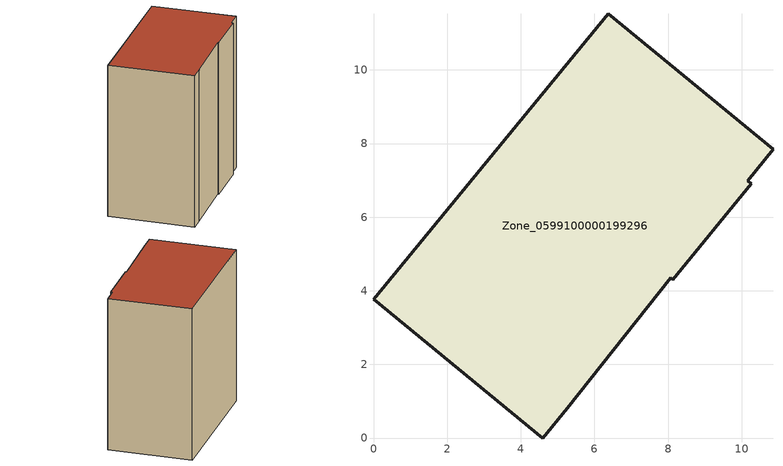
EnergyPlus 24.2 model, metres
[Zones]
Zone_0599100000199296
 floor ground (C_G): 10.85,7.85 10.17,6.98 10.26,6.91 8.13,4.3 8.07,4.35 5.26,0.81 4.6,0 0,3.77 6.37,11.52 z0
 wall outside (C_F): 10.85,7.85 6.37,11.52 0,3.77 4.6,0 5.26,0.81 8.07,4.35 8.13,4.3 10.26,6.91 10.17,6.98 10.85,7.85 z0:10.88
 roof outside (C_R): 10.17,6.98 10.85,7.85 6.37,11.52 0,3.77 4.6,0 5.26,0.81 8.07,4.35 8.13,4.3 10.26,6.91 z10.88
[BUILDING]
Pand.0599100000199296: North Axis=0; Terrain=City; Loads Convergence Tolerance Value=0.04; Temperature Convergence Tolerance Value=0.4; Solar Distribution=FullExterior; Maximum Number of Warmup Days=25; Minimum Number of Warmup Days=1
[Site:Location]
Rotterdam.The.Hague.AP_ZH_NLD Design_Conditions: Latitude=51.96; Longitude=4.45; Time Zone=1; Elevation=-4.5
[SITE:GROUNDTEMPERATURE:BUILDINGSURFACE]
18, 18, 18, 18, 18, 18, 18, 18, 18, 18, 18, 18
[MATERIAL] Thermal Absorptance=0.9; Solar Absorptance=0.7; Visible Absorptance=0.7
Name | Roughness | Thickness | Conductivity | Density | Specific Heat
G.TC.1946 | MediumSmooth | 0.15 | 1 | 540 | 1210
F.TC.1946 | Rough | 0.3 | 0.857143 | 1920 | 840
R.TC.1946 | MediumRough | 0.2 | 0.909091 | 1500 | 1000
[CONSTRUCTION]
C_G: G.TC.1946
C_F: F.TC.1946
C_R: R.TC.1946
[ZONE]
Zone_0599100000199296: Type=1; Multiplier=1; Ceiling Height=Autocalculate; Volume=Autocalculate; Floor Area=autocalculate; Part of Total Floor Area=Yes
[ZONEINFILTRATION:DESIGNFLOWRATE]
Infil_Zone_0599100000199296: Zone or ZoneList or Space or SpaceList=Zone_0599100000199296; Schedule=AlwaysOn; Design Flow Rate Calculation Method=Flow/Area; Flow Rate per Floor Area=0.003; Constant Term Coefficient=1; Temperature Term Coefficient=0; Velocity Term Coefficient=0; Velocity Squared Term Coefficient=0
[HVACTEMPLATE:ZONE:IDEALLOADSAIRSYSTEM]
Zone_0599100000199296: Maximum Heating Supply Air Temperature=50; Minimum Cooling Supply Air Temperature=13; Maximum Heating Supply Air Humidity Ratio=0.0156; Minimum Cooling Supply Air Humidity Ratio=0.0077; Heating Limit=NoLimit; Cooling Limit=NoLimit; Dehumidification Control Type=ConstantSensibleHeatRatio; Cooling Sensible Heat Ratio=0.7; Dehumidification Setpoint=60; Humidification Control Type=None; Humidification Setpoint=30; Outdoor Air Method=None; Outdoor Air Flow Rate per Person=0.00944; Outdoor Air Flow Rate per Zone Floor Area=0; Outdoor Air Flow Rate per Zone=0; Demand Controlled Ventilation Type=None; Outdoor Air Economizer Type=NoEconomizer; Heat Recovery Type=None; Sensible Heat Recovery Effectiveness=0.7; Latent Heat Recovery Effectiveness=0.65
[ZONECONTROL:THERMOSTAT]
ThermostatControl_Zone_0599100000199296: Zone or ZoneList=Zone_0599100000199296; Control Type Schedule=DualSetpointControlType; Control 1=Thermostat_Zone_0599100000199296; Temperature Difference Between Cutout And Setpoint=0
[THERMOSTATSETPOINT:DUALSETPOINT]
Thermostat_Zone_0599100000199296: Heating Setpoint Temperature Schedule=HeatingSetpoint_Zone_0599100000199296; Cooling Setpoint Temperature Schedule=CoolingSetpoint_Zone_0599100000199296
[SCHEDULE:COMPACT]
HeatingSetpoint_Zone_0599100000199296: Through: 12/31, For: AllDays, Until: 24:00, 21
CoolingSetpoint_Zone_0599100000199296: Through: 12/31, For: AllDays, Until: 24:00, 24
DualSetpointControlType: Through: 12/31, For: AllDays, Until: 24:00, 4
AlwaysOn: Through: 12/31, For: AllDays, Until: 24:00, 1
